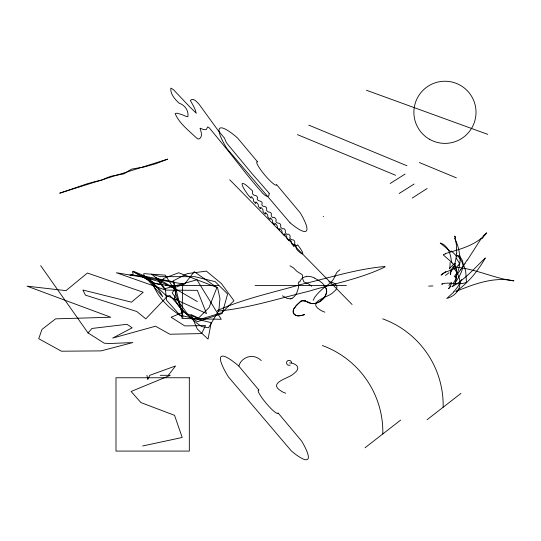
<?xml version="1.0" encoding="UTF-8"?>
<svg xmlns="http://www.w3.org/2000/svg" width="541" height="541" viewBox="0 0 541 541"><rect width="100%" height="100%" fill="white"/><g stroke="black" fill="none" stroke-linecap="round" stroke-linejoin="round"><path stroke-width="0.81" d="M456.726 253.459L456.401 244.728L454.792 236.14M451.248 268.688L450.369 274.091M450.322 274.28L450.369 274.267A3.577 2.272 -52.2 0 0 450.403 274.084M298.774 285.655C297.983 290.402 296.407 295.751 292.025 298.368M455.252 263.352L454.217 266.713M299.734 282.098C300.607 278.98 303.447 276.566 306.74 276.586M313.171 300.208L314.869 297.023L317.668 293.648A65.704 65.704 0 0 1 324.086 287.636L324.519 287.312A37.011 37.011 0 0 1 325.729 286.399L329.99 283.301A14.999 14.999 0 0 0 330.943 282.409L331.552 281.739A20.754 20.754 0 0 0 335.035 276.086M335.041 276.093L336.441 273.083A8.839 8.839 0 0 1 337.381 271.812L339.937 269.743M451.329 284.025L448.699 288.59M455.285 277.222C458.795 271.251 460.492 263.122 460.161 255.913M455.157 277.438L455.813 276.492M448.624 288.711L450.978 286.182M453.541 282.828C457.754 277.384 458.058 269.262 453.25 264.069M467.336 260.147L481.416 238.216M450.856 273.577L450.43 274.186M465.104 263.487L460.668 269.797M457.314 274.402L457.618 273.976M168.292 375.319L175.548 365.953L149.749 375.319L147.734 379.579L146.929 375.319M295.67 306.402L293.628 309.391L293.107 312.15A4.085 3.895 -40.1 0 0 294.432 314.578C297.381 316.776 301.378 315.626 304.536 314.558A18.908 18.908 0 0 1 301.209 315.511A20.003 20.003 0 0 1 299.464 315.761C294.547 317.053 290.808 310.879 294.879 307.396A31.06 31.06 0 0 1 296.34 305.584L297.104 304.725A50.536 50.536 0 0 1 298.307 303.454C301.54 299.038 307.017 301.31 310.886 303.332A9.312 9.312 0 0 0 315.464 303.413L318.696 302.142A22.607 22.607 0 0 0 320.204 301.263L324.843 296.948L326.642 292.208A8.081 7.885 71.9 0 0 326.548 290.071C325.202 284.323 319.765 280.657 314.727 278.304M88.048 332.945L91.943 328.461L126.986 324.296L132.173 327.819L112.711 338.078L155.537 326.216L169.813 334.23L201.61 333.587L205.506 325.581L184.738 325.898L171.112 317.242L184.089 311.799L169.813 295.454L167.216 296.414L145.799 318.845L136.717 311.474L85.451 295.136L82.854 290.01L131.524 302.182L143.209 292.248L87.399 273.022L65.988 290.645L27.05 286.162L110.763 317.242L55.601 318.845L41.975 329.422L38.729 338.713L61.444 351.21L101.025 350.893L132.822 342.561L109.465 343.521L104.271 343.204L88.048 332.945L40.676 265.651M482.964 236.282L484.824 234.321M458.295 265.293C454.271 270.568 446.927 270.439 441.943 274.253A5.437 1.528 -56.1 0 0 441.064 275.085M296.59 305.32L300.735 301.513M453.987 291.822L446.751 298.49C462.771 293.675 463.387 278.331 452.756 267.098C473.713 267.734 493.155 278.338 513.95 280.901C494.4 276.323 473.902 284.093 455.894 291.477C468.229 282.957 477.98 270.926 485.345 257.962C474.748 268.025 464.969 279.426 452.148 286.75C458.159 278.913 470.061 262.669 457.544 255.311L461.331 260.803L464.293 266.814A89.279 54.256 -17.7 0 1 465.774 271.947L466.477 282.253C458.504 286 449.639 281.205 441.659 284.14L442.687 283.903M454.21 263.846L449.375 268.532M454.643 263.399L454.765 263.453A5.092 1.968 -68.4 0 1 454.785 263.602L455.089 265.969M484.885 235.098C474.261 245.837 459.153 249.442 445.182 253.648M297.53 244.843L296.556 245.81C292.62 243.761 296.61 241.989 293.479 239.961C292.14 239.764 290.632 239.913 289.739 237.56C291.457 236.525 288.265 232.725 287.197 234.517C285.127 233.333 285.256 231.717 285.33 230.317C284.296 227.315 282.929 229.763 281.719 228.228C279.142 226.625 282.328 224.982 279.508 223.406C278.189 222.804 276.721 223.643 275.761 221.039C277.1 219.937 275.308 218.124 274.071 217.225C272.664 219.112 270.162 214.953 271.494 213.986C270.514 211.078 268.978 212.782 267.68 211.592C265.144 210.03 268.214 208.231 265.401 206.696C264.157 206.277 262.716 207 261.756 204.464C264.333 199.866 255.068 202.016 257.59 197.593C256.657 195.139 255.169 195.45 253.851 195.193C250.713 193.178 254.676 191.413 250.774 189.35A19.861 3.145 49.9 0 0 242.179 183.784A19.861 3.145 49.9 0 0 248.495 195.463L250.977 198.107L251.125 196.532L252.052 197.296L253.452 199.142L253.479 201.09L255.44 203.22L255.846 203.436L255.893 201.847L257.279 203.152L258.206 204.457L258.321 206.317L260.005 208.373L260.593 208.758L260.647 207.169L262.033 208.474L262.96 209.78L263.075 211.639L264.684 213.627L265.347 214.08L265.421 212.491L266.781 213.79L267.707 215.102L267.829 216.961L269.371 218.875L270.094 219.403L270.175 217.813L271.535 219.112L272.461 220.424L272.576 222.283L274.118 224.197L274.848 224.725L274.923 223.135L276.282 224.434L277.208 225.746L277.303 227.545L278.804 229.445L279.602 230.047L279.677 228.458L281.036 229.756L281.962 231.068L282.05 232.867L283.552 234.767L284.35 235.369L284.431 233.78L285.79 235.078L286.716 236.39L286.804 238.189L288.306 240.089L289.104 240.684L289.178 239.102L290.537 240.4L291.464 241.712L291.619 243.626L293.749 246.189M445.892 271.514L441.28 275.024M365.013 447.792L400.617 420.1M427.106 419.715L460.952 393.395M412.256 198.067L427.147 188.484M390.142 183.514L405.121 174.06M399.19 193.462L414.163 184.008M142.608 445.994L182.202 437.48L174.54 415.339L140.903 402.565L131.111 391.495L170.28 375.319L160.231 375.319M290.301 298.889L287.102 298.368L282.429 295.826M323.227 216.61L323.674 216.61M165.674 285.526L218.381 285.526M255.061 285.526L346.382 285.526M303.805 300.749L305.043 300.945M328.772 281.854C335.075 282.118 340.6 286.629 333.756 291.836A19.686 19.686 0 0 1 331.444 293.749C326.243 297.618 307.146 301.952 320.15 309.912A23.344 23.344 0 0 0 322.253 311.116L324.85 312.191M289.638 362.903C295.941 363.167 301.459 367.684 294.615 372.891A19.686 19.686 0 0 1 292.302 374.798C287.109 378.673 268.005 383.008 281.016 390.96A23.344 23.344 0 0 0 283.119 392.171L285.716 393.239M305.787 301.168C313.537 307.16 325.892 300.884 326.676 291.538A8.568 8.568 0 0 0 326.061 288.421M366.433 90.252L487.786 134.378M419.397 162.55L456.367 177.854M308.783 125.133L406.96 165.762M297.435 134.628L395.613 175.264M197.343 301.58L155.95 277.634L164.241 288.887L196.938 279.792L221.255 319.291L181.972 318.5L182.723 283.863L116.423 272.745L165.695 290.104L197.337 290.355L206.52 313.53L165.282 294.859L148.532 278.554L161.326 282.226L176.163 289.144L175.46 294.608L174.33 298.646L178.868 306.307L184.549 312.428L196.478 322.916L201.658 326.561L208.569 327.778L218.875 310.345L219.95 298.476L217.556 287.677L178.713 272.765L163.619 278.439L159.609 284.438L152.427 282.645L133.282 271.183L144.616 276.018L143.69 275.132L143.832 273.651L165.282 275.139L174.533 289.685L172.133 292.843L187.436 313.868L198.162 318.453L209.083 307.525L216.948 287.474L194.205 271.683L184.664 284.032L176.386 286.946L154.99 283.484L132.464 271.46L133.14 274.206L129.874 275.065L133.681 275.071L148.91 277.547L149.059 278.885L152.217 281.942C157.066 297.212 169.631 309.114 183.054 317.263L176.041 289.421L172.904 281.036L187.308 273.624L206.378 271.122L221.35 283.498L233.949 300.722L221.911 312.684L200.745 319.149L190.912 314.497L197.309 329.07L208.035 339.099L211.227 322.666L179.862 315.078L166.533 300.181L165.404 289.401L158.249 279.271L151.406 274.199L160.589 276.667L194.868 276.667L215.142 281.658L227.619 293.959L222.189 313.53L197.384 321.706L181.012 309.743L174.844 290.49L174.013 281.881L145.881 276.505L141.749 275.308L147.97 279.17L158.087 288.624L162.74 296.718L147.923 279.968L142.635 275.376M443.309 254.919L452.039 262.635M289.976 265.793L293.716 268.059L296.468 270.96A7.439 7.439 0 0 0 297.28 271.582L302.149 274.625A2.306 2.306 0 0 1 302.46 275.22L302.602 277.797A11.03 11.03 0 0 0 302.635 278.622L303.886 281.895L307.883 283.633A8.081 8.081 0 0 1 309.608 284.573L311.643 286.311M450.748 251.707L440.246 243.037C448.246 245.229 450.957 254.703 451.431 262.081M229.722 179.747L352.076 304.482M293.986 244.255L296.245 246.784L296.265 248.623L297.509 250.28A12.22 1.934 49.9 0 0 302.811 253.499A12.22 1.934 49.9 0 0 297.854 245.141M238.811 366.061L258.99 390.149A15.134 2.401 49.9 0 0 266.118 403.201A15.134 2.401 49.9 0 0 277.973 412.81L301.756 441.206A67.145 10.644 49.9 0 1 291.464 451.052L228.234 376.685A67.145 10.644 49.9 0 1 238.811 366.061A13.322 13.322 0 0 1 261.249 360.597M456.252 258.179L459.465 263.352M454.853 236.133L455.678 237.709M293.864 244.167L293.864 246.277M450.119 262.385A52.551 41.001 -41 0 1 449.632 268.843M453.439 266.503A27.253 24.534 -55.7 0 1 450.261 273.09M456.462 253.452A47.926 47.074 -38 0 1 454.927 263.271M454.528 238.162A49.42 44.301 16.7 0 1 459.593 255.907M454.197 276.728A27.577 6.052 -52.6 0 1 456.036 274.131M460.621 269.797A50.272 2.516 -53.7 0 1 457.618 273.874M467.093 260.113A85.904 28.849 -53 0 1 464.875 263.426M481.848 238.912A40.332 26.746 -80.1 0 1 483.336 236.978M484.932 234.51A17.278 12.889 -90 0 1 486.758 232.988M486.65 232.914A19.503 8.92 -68.3 0 1 484.871 234.909M443.525 254.757A21.924 10.232 42.6 0 1 445.446 253.972M451.951 262.743A135.176 59.963 -53.6 0 1 453.128 264.211M451.424 282.334A33.528 21.126 -29.1 0 1 448.881 285.364M455.468 265.888A67.294 45.059 -9.2 0 1 454.934 284.262M449.003 272.732A137.326 53.349 -71.8 0 1 445.446 275.45M459.343 263.846A7.351 2.509 -62.3 0 1 458.295 265.212M451.228 250.97A121.028 71.879 -60.9 0 1 457.172 256.955M461.493 279.508A95.128 55.547 9.4 0 1 453.743 291.727M432.888 285.932A112.684 7.134 -9.8 0 1 428.688 286.094M292.005 298.328A5.701 4.95 -67.9 0 1 290.301 298.855M298.754 285.641A34.441 26.225 63.2 0 1 298.97 284.634M298.186 284.126A25.589 18.604 67.7 0 1 299.058 281.536M306.639 276.316A19.719 13.795 48.2 0 1 314.754 278.033M304.962 300.708A14.019 7.398 53.1 0 1 305.719 300.911M300.708 301.107A8.636 5.708 -68.2 0 1 303.839 300.654M295.616 306.307A23.094 7.987 -53 0 1 296.542 305.212M322.355 345.53A92.004 92.004 0 0 1 382.818 433.943M382.69 318.825A92.004 92.004 0 0 1 443.147 407.238M290.213 365.033A2.489 2.489 0 0 1 286.689 363.633A2.489 2.489 0 0 1 288.644 360.38A2.489 2.489 0 0 1 291.538 362.835M269.141 193.766C269.418 199.913 262.838 193.888 261.411 191.724C248.867 177.806 237.77 162.658 225.955 148.133L209.252 127.818L207.656 126.892L206.527 129.184A58.955 9.346 49.9 0 1 205.763 129.671L203.734 129.603L200.055 128.203L201.164 132.173A106.908 16.947 49.9 0 1 201.408 133.958C201.969 136.643 199.257 141.181 196.464 137.941C188.877 130.618 179.159 123.375 175.162 113.576L176.833 113.177L181.086 114.334A264.285 41.887 49.9 0 1 184.38 115.659L186.706 116.646L187.916 116.619C188.802 110.486 184.765 105.022 179.078 103.142C174.966 99.409 170.158 93.945 170.834 88.122L173.384 89.617L184.434 101.268A319.859 50.692 49.9 0 0 189.756 106.841L196.282 113.265L195.118 109.532A124.444 19.719 49.9 0 0 193.462 105.975L190.29 100.396C193.13 97.691 196.065 101.079 197.972 103.081A7.554 1.197 49.9 0 1 199.23 104.447L217.468 129.57L223.582 137.089A4.862 0.771 49.9 0 0 224.441 137.928L226.05 141.979A10.117 1.603 49.9 0 0 227.159 143.669L251.484 172.998L269.12 193.171L269.141 193.766M217.908 310.291L217.82 311.109C248.549 308.323 278.392 298.51 308.363 291.389C333.919 283.558 361.151 278.656 385.131 266.855L384.84 266.537C356.668 268.891 329.313 277.898 301.824 284.268C273.739 292.363 244.701 298.456 217.908 310.291M128.623 170.99L124.673 173.451A13.241 12.68 90 0 1 123.26 174.013L115.706 175.325A36.484 34.928 90 0 0 107.172 177.658L101.836 180.065A16.872 16.156 90 0 1 100.741 180.417L96.082 181.377A33.366 31.946 -90 0 0 93.803 181.938L91.409 182.642A21.153 20.254 -90 0 1 90.428 182.899L89.657 183.074A38.837 37.187 -90 0 0 86.959 183.839L59.699 193.184L167.724 159.128L155.625 163.767L143.987 167.02A60.396 57.826 90 0 1 140.302 167.622L132.018 169.022A10.313 9.873 -90 0 0 130.956 169.489L128.623 170.99M189.323 377.753L115.99 377.753L115.99 451.079L189.323 451.079L189.323 377.753M290.057 222.804L226.828 148.437A67.145 10.644 49.9 0 1 237.404 137.813L257.584 161.901A15.134 2.401 49.9 0 0 264.711 174.953A15.134 2.401 49.9 0 0 276.566 184.562L300.343 212.958A67.145 10.644 49.9 0 1 290.057 222.804M429.385 139.206A31.074 31.074 0 0 0 476.026 112.352A31.074 31.074 0 0 0 429.453 85.383A31.074 31.074 0 0 0 429.385 139.206"/></g></svg>
